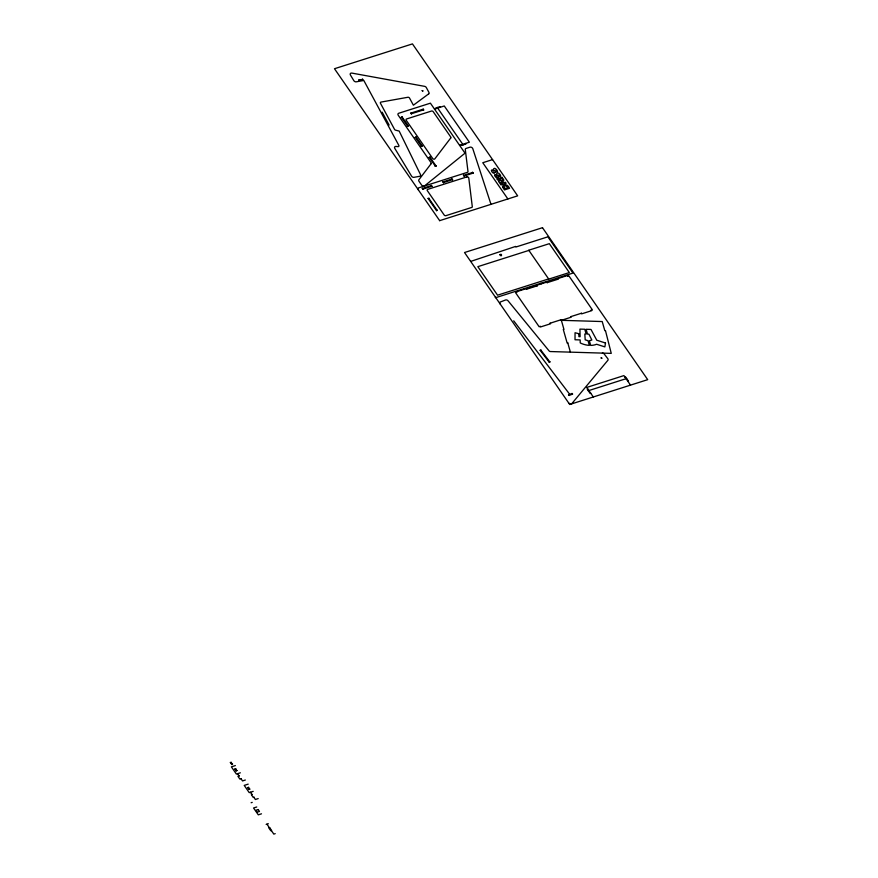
<?xml version="1.0" encoding="UTF-8"?>
<svg xmlns="http://www.w3.org/2000/svg" width="878" height="878" viewBox="0 0 878 878"><rect width="100%" height="100%" fill="white"/><g stroke="black" fill="none" stroke-linecap="round" stroke-linejoin="round"><path stroke-width="1.32" d="M495.181 172.362C493.612 175.863 489.068 168.291 492.799 170.365M498.364 176.895C496.904 180.594 492.24 172.834 495.971 174.941M502.962 181.68L503.873 180.067L503.05 178.882L502.161 180.33M540.255 350.432L541.133 350.092M549.211 362.186L550.089 361.846M568.483 394.859L572.182 393.432M568.977 395.495L572.675 394.068M410.608 113.196L423.405 109.113M411.31 113.756L423.602 109.849M401.213 117.323L402.387 116.95M434.489 109.081L444.268 105.975L469.368 142.214L459.589 145.331M407.348 126.191L408.533 125.817M415.118 137.396L416.293 137.023M421.253 146.264L422.428 145.891M429.013 157.469L430.187 157.096M435.148 166.337L436.333 165.964M492.558 159.609L482.779 162.726L507.879 198.966M422.362 188.485L431.46 185.587M442.962 181.922L452.071 179.024M463.573 175.359L472.671 172.461M422.812 189.132L431.91 186.235M443.412 182.569L452.51 179.672M464.023 176.006L473.121 173.109M428.179 198.56L429.101 198.263M436.476 210.544L437.398 210.248M439.669 220.652L517.658 195.849L412.451 43.9L334.485 68.725L439.68 220.674M470.685 261.414L515.54 246.444L515.924 247.003L547.883 236.83L572.972 273.08L495.774 297.653M528.754 250.219L549.332 243.667L569.339 272.564L548.761 279.116M495.28 297.51L495.861 297.324M516.802 292.33L515.584 292.714L539.125 326.715L540.343 326.331M526.383 289.279L537.402 285.767M546.983 282.716L558.002 279.215M567.594 276.153L568.801 275.769L592.343 309.78L591.135 310.164M549.924 323.28L560.943 319.768M570.524 316.717L581.543 313.216M587.799 388.998L587.217 389.184L590.159 393.421L590.729 393.234M624.993 377.156L625.564 376.98L628.494 381.206L627.924 381.392M588.293 390.732L626.64 378.517M230.475 762.62L231.397 762.334M231.693 764.398L232.615 764.101M235.348 765.583L231.386 766.845L236.38 774.067L240.342 772.805M234.667 769.128L235.842 768.755M235.886 770.895L237.06 770.522M239.343 775.867L237.938 776.306L239.837 779.049L241.241 778.599M245.346 780.026L242.537 780.926L240.978 778.687M248.189 784.142L244.227 785.404L249.231 792.625L253.193 791.363M247.508 787.687L248.683 787.314M248.737 789.454L249.912 789.081M252.184 794.414L251.36 794.678L253.248 797.422L254.082 797.158M258.198 798.585L255.377 799.485L253.83 797.235M251.13 802.722L252.216 802.382M256.749 806.981L253.555 808.001L258.297 814.839L261.49 813.818M266.166 824.431L268.35 823.74M275.22 833.65L273.815 834.1L271.324 830.511M359.091 80.041L362.702 79.393L359.146 80.128M567.814 343.046L567.144 343.024L563.281 329.404L563.95 329.426L561.371 320.316L602.22 321.546L604.799 330.644L605.48 330.666L611.253 353.373L550.341 351.54A1.317 0.944 29.6 0 1 549.101 350.915L508.077 300.825A1.965 1.416 29.6 0 0 505.541 299.991L500.504 301.933A1.965 1.416 29.6 0 0 500.087 303.887M495.949 171.682C500.328 173.646 494.204 165.097 493.304 169.717M499.121 176.269C503.445 178.124 497.497 169.673 496.476 174.294M540.892 350.19L549.847 361.934M540.069 350.19L549.398 362.427M571.94 393.531L572.423 394.167M513.707 320.821L569.844 394.474M568.725 394.771L569.207 395.407M507.319 186.553L508.011 187.552L504.641 188.627L504.082 187.815M501.689 182.097L502.479 183.228L501.184 183.645L500.153 182.097M567.846 276.076L567.462 275.516L557.365 278.732L557.749 279.292M591.388 310.077L591.772 310.636L581.675 313.852L581.291 313.292M440.438 107.193L440.054 106.633L435.707 108.016L436.092 108.576M465.527 143.432L465.922 143.992L461.576 145.375L461.18 144.815M630.514 385.135L623.918 375.597L586.723 387.439L593.319 396.977M437.288 107.511L463.156 144.87M472.496 172.209L473.297 173.361M547.246 282.639L546.851 282.079L528.117 288.039L527.733 287.479M570.788 316.64L571.172 317.199L561.075 320.415L560.691 319.855M423.152 109.201L423.778 110.09M541.024 283.254L541.408 283.813M463.397 175.106L464.188 176.258M536.754 285.295L537.149 285.855M410.86 113.108L411.475 114.008M451.896 178.772L452.686 179.924M526.635 289.191L526.251 288.632L516.154 291.847L516.538 292.407M550.177 323.203L550.572 323.762L540.475 326.978L540.08 326.418M402.135 117.026L408.27 125.894M416.029 137.1L422.175 145.968M429.935 157.184L436.07 166.052M401.465 117.235L407.611 126.103M415.371 137.319L421.506 146.187M429.265 157.392L435.411 166.26M442.797 181.669L443.588 182.822M431.296 185.335L432.086 186.476M422.186 188.232L422.987 189.374M428.848 198.351L437.134 210.336M428.003 198.318L436.651 210.797M231.133 762.411L232.363 764.178M235.578 768.832L236.808 770.61M248.43 787.39L249.648 789.157M230.299 762.378L231.869 764.639M234.92 769.051L236.138 770.818M247.761 787.599L248.99 789.366M237.532 773.705L239.09 775.943M250.384 792.252L251.931 794.502M266.945 824.19L269.425 827.767M503.127 182.712L505.421 182.295L506.123 183.315L501.042 184.929L499.549 182.778A7.2 5.202 29.6 0 1 499.132 182.119L499.121 182.097M382.16 112.175L389.119 125.071M362.559 79.141L362.888 79.744M358.959 79.777L359.278 80.392M496.827 175.413L496.794 175.359A7.254 5.235 29.6 0 1 496.509 174.524M493.623 170.771L493.601 170.716A7.254 5.235 29.6 0 1 493.337 169.937M497.848 174.963L498.1 175.633A6.783 4.895 29.6 0 1 498.265 176.061L498.265 176.094A2.81 2.03 29.6 0 1 498.386 176.665M494.654 170.321L494.929 171.045A6.783 4.895 29.6 0 1 495.082 171.473L495.093 171.506A2.81 2.03 29.6 0 1 495.214 172.088M490.978 204.322L472.792 148.678A1.965 1.416 29.6 0 0 469.982 147.186L466.119 148.415A1.965 1.416 29.6 0 0 465.307 149.644L467.985 171.506A1.317 0.944 29.6 0 1 467.447 172.318L418.795 187.804A1.965 1.416 29.6 0 0 418.301 189.791M567.737 342.782L570.404 352.144M496.048 170.069A1.504 1.087 29.6 0 1 496.279 171.221M493.765 172.242A1.339 0.966 29.6 0 1 493.173 172M499.22 174.656A1.504 1.087 29.6 0 1 499.45 175.798M496.937 176.829A1.339 0.966 29.6 0 1 496.344 176.577M498.693 181.603A1.943 1.405 29.6 0 1 501.942 181.296M501.996 181.285A2.788 2.008 29.6 0 1 502.04 180.616M506.54 185.873A1.328 0.955 29.6 0 1 507.023 186.213M503.884 187.354A2.524 1.822 29.6 0 1 506.079 185.949M502.743 187.299A4.247 3.062 29.6 0 0 503.171 187.98L504.488 189.911L509.569 188.287C507.912 184.545 504.62 183.612 502.644 186.147A2.217 1.602 29.6 0 0 502.666 187.113M602.385 353.099A1.965 1.416 29.6 0 1 604.305 354.108L607.741 358.597A1.965 1.416 29.6 0 1 607.872 360.298L571.841 403.617A1.965 1.416 29.6 0 1 568.703 402.991M578.898 333.739L578.898 336.636L580.106 336.669L579.93 329.107L584.781 329.25L586.153 334.057L584.814 334.024L585.187 339.819L588.04 340.708L589.357 345.372A19.118 13.796 29.6 0 1 580.226 342.947L580.171 339.918L575.024 339.764L575.046 332.729L578.898 333.739M499.911 254.785C502.007 258.055 502.194 252.634 499.911 254.73M601.123 357.939L602.034 358.279L601.134 357.906M422.186 90.686L423.086 91.049L422.186 90.653M605.502 343.013L604.865 346.898L596.612 344.253A19.118 13.796 29.6 0 1 590.696 345.394L589.379 340.752L591.849 340.016L588.897 334.145L587.492 334.101L586.131 329.294L590.982 329.437L596.777 340.225L605.502 343.013M431.12 163.703L418.916 179.738A1.965 1.416 29.6 0 0 419.015 181.318L421.627 185.082A1.965 1.416 29.6 0 0 424.612 185.862L465.022 153.178L430.407 103.176L398.733 113.262A1.965 1.416 29.6 0 0 398.239 115.248L431.054 162.66A1.317 0.944 29.6 0 1 431.12 163.703M450.743 137.967L434.808 158.885A1.317 0.944 29.6 0 1 432.689 158.479L406.251 120.297A1.317 0.944 29.6 0 1 406.591 118.969L431.515 111.034A1.317 0.944 29.6 0 1 433.227 111.704L450.677 136.913A1.317 0.944 29.6 0 1 450.743 137.967M428.662 93.891L413.384 105.195L409.565 98.117A1.328 0.955 29.6 0 0 407.886 97.271L381.03 102.078A1.328 0.955 29.6 0 0 380.481 103.319L394.529 129.362A1.328 0.955 29.6 0 0 395.605 130.174L399.183 131.074L420.474 174.557A1.954 1.405 29.6 0 1 419.629 176.313L413.988 177.323A1.954 1.405 29.6 0 1 411.573 176.171L394.771 148.36A1.954 1.405 29.6 0 1 396.077 146.439L397.899 146.626A1.328 0.955 29.6 0 0 398.821 145.375L363.81 80.469L356.259 81.819A1.954 1.405 29.6 0 1 353.845 80.666L350.421 75.003A1.954 1.405 29.6 0 1 351.902 73.104L424.59 86.34A1.954 1.405 29.6 0 1 426.335 87.57L428.892 92.311A1.954 1.405 29.6 0 1 428.662 93.891M466.876 176.906L427.685 189.385A1.317 0.944 29.6 0 0 427.356 190.702L444.169 215A1.317 0.944 29.6 0 0 445.892 215.67L471.749 207.438A1.317 0.944 29.6 0 0 472.287 206.615L468.797 178.091A1.317 0.944 29.6 0 0 466.876 176.906M501.986 177.345L496.904 178.958L497.606 179.979L502.688 178.355L501.986 177.345M542.494 227.698L464.528 252.524L569.734 404.484L647.701 379.658L542.494 227.698M528.885 250.406L477.83 266.66L497.574 295.184L548.629 278.93L528.885 250.406M258.187 809.549L256.014 810.24L257.309 812.128L259.482 811.437L258.187 809.549M269.689 827.691L268.855 827.954L270.753 830.698L271.587 830.434L269.689 827.691"/></g></svg>
